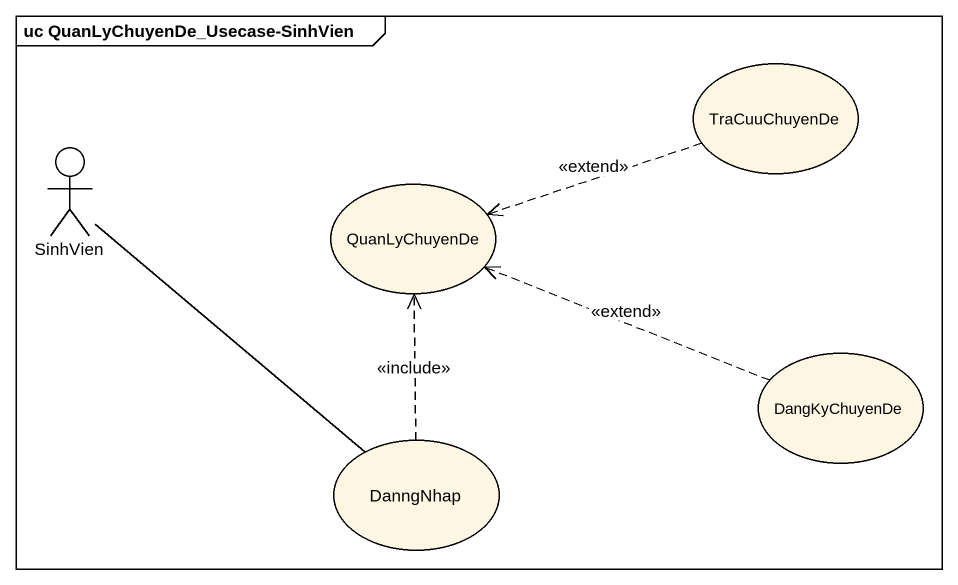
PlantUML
@startuml
mainframe uc QuanLyChuyenDe_Usecase-SinhVien
usecase TraCuuChuyenDe
actor SinhVien
usecase QuanLyChuyenDe
usecase DangKyChuyenDe
usecase DanngNhap
TraCuuChuyenDe .left.> QuanLyChuyenDe : <<extend>>
SinhVien -- DanngNhap
DangKyChuyenDe .left.> QuanLyChuyenDe : <<extend>>
DanngNhap .up.> QuanLyChuyenDe : <<include>>
@enduml
